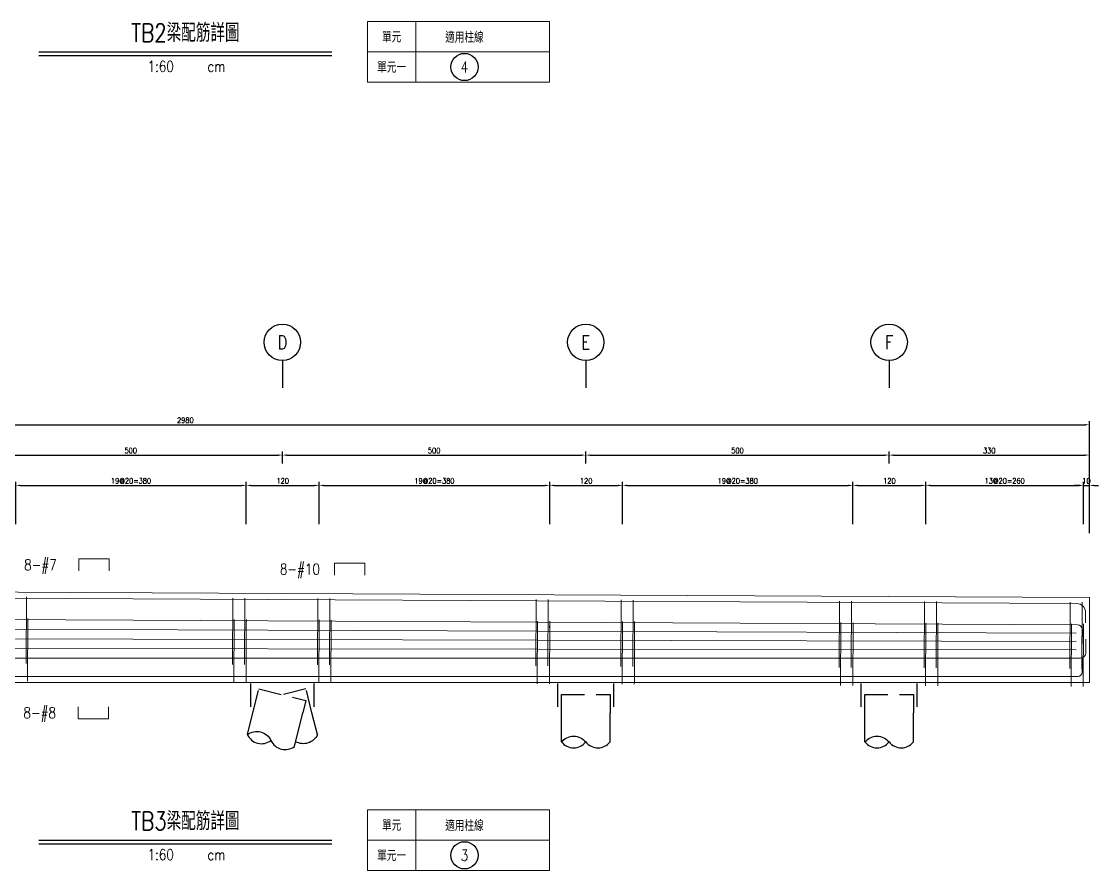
# Model space of a CAD drawing. Extents: x -4754 to 4976, y -19960 to 3841.
# Drawn here: x 955 to 2730, y -9410 to -8010 of the extents above; entities that cross this region are included whole.
import ezdxf
from ezdxf.enums import TextEntityAlignment as Align

# ---------------------------------------------------------------- set-up
doc = ezdxf.new("R2010")
doc.units = 0
doc.header["$LTSCALE"] = 3
doc.linetypes.add('DASHED', pattern=[19.05, 12.7, -6.35])
doc.layers.get('0').update_dxf_attribs({"linetype": 'CONTINUOUS'})
doc.layers.add('HB_0', color=7, linetype='CONTINUOUS', transparency=0.5)
for name, color, linetype in [('HB_DIM', 1, 'CONTINUOUS'), ('HB_SYMBOLS', 7, 'CONTINUOUS'), ('HB_TXT_CTEXT', 2, 'CONTINUOUS'), ('鋼筋', 3, 'CONTINUOUS')]:
    doc.layers.add(name, color=color, linetype=linetype)
doc.styles.get("Standard").update_dxf_attribs({"font": 'ROMANS.shx', "width": 0.8, "bigfont": 'chineset.shx'})
doc.dimstyles.new('30', dxfattribs={"dimscale": 3, "dimtxt": 3, "dimasz": 2.5, "dimexe": 2, "dimexo": 2, "dimgap": 1, "dimtad": 1, "dimdsep": 46, "dimtxsty": 'Standard', "dimcen": 0, "dimclrd": 256, "dimclre": 256, "dimclrt": 2, "dimadec": 0, "dimazin": 0, "dimtfac": 1, "dimtix": 1, "dimtmove": 2, "dimatfit": 3, "dimfxl": 1, "dimtolj": 1, "dimtzin": 0, "dimarcsym": 0})

# ---------------------------------------------------------------- blocks, each defined once
blk = doc.blocks.new('title_beam')
at = {"color": 3, "linetype": 'Continuous'}
blk.add_line((-241.2, 0), (241.2, 0), dxfattribs=at)
at = {"color": 1, "linetype": 'Continuous'}
blk.add_line((-241.2, -6), (241.2, -6), dxfattribs=at)
at = {"color": 3, "linetype": 'Continuous', "width": 0.8}
blk.add_attdef('TITLE', text='', height=30, dxfattribs=at).set_placement((0, 33), align=Align.MIDDLE)
at = {"linetype": 'Continuous', "width": 0.8}
blk.add_attdef('SCALE', text='', height=18, dxfattribs=at).set_placement((-40.6, -24), align=Align.MIDDLE)
blk.add_attdef('CM', (36.5, -33), '', height=18, dxfattribs=at)
blk = doc.blocks.new('line_tag')
at = {"layer": 'HB_SYMBOLS', "color": 4, "linetype": 'Continuous'}
blk.add_circle((0, 0), 22.5, dxfattribs=at)
at = {"color": 4, "linetype": 'Continuous', "width": 0.8}
blk.add_attdef('A', text='', height=18, dxfattribs=at).set_placement((0, 0), align=Align.MIDDLE)
blk = doc.blocks.new('pile_racked_Transverse')
at = {"layer": 'HB_0', "color": 252, "linetype": 'DASHED'}
for p, q in [((-52.2, -40), (-52.2, 0)), ((52.2, -40), (52.2, 0))]:
    blk.add_line(p, q, dxfattribs=at)
at = {"layer": 'HB_0', "linetype": 'Continuous'}
for p, q in [((-57.7, -86), (-48.7, -50)), ((19.9, -105.4), (33.7, -50)), ((57.7, -86), (48.7, -50))]:
    blk.add_line(p, q, dxfattribs=at)
at = {"layer": 'HB_0', "color": 252, "linetype": 'DASHED'}
for points in [[(-48.7, -50), (-38.8, -10.3), (38.8, -29.7), (33.7, -50)], [(48.7, -50), (38.8, -10.3), (0, -20)]]:
    blk.add_lwpolyline(points, dxfattribs=at)
at = {"layer": 'HB_0', "linetype": 'Continuous'}
for points in [[(-57.7, -86, -0.48), (-18.9, -95.7, 0.48), (19.9, -105.4, 0.48)], [(-57.7, -86, 0.48), (-18.9, -95.7, 0.48)], [(57.7, -86, -0.439137), (21.8, -97.6, -0.439137)]]:
    blk.add_lwpolyline(points, format="xyb", dxfattribs=at)
blk = doc.blocks.new('pile_vertical')
at = {"color": 252, "linetype": 'DASHED'}
for p, q in [((-46, -40), (-46, 0)), ((46, -40), (46, 0))]:
    blk.add_line(p, q, dxfattribs=at)
at = {"linetype": 'Continuous'}
for p, q in [((-40, -98.1), (-40, -50)), ((40, -98.1), (40, -50))]:
    blk.add_line(p, q, dxfattribs=at)
at = {"color": 252, "linetype": 'DASHED'}
blk.add_lwpolyline([(-40, -50), (-40, -20), (40, -20), (40, -50)], dxfattribs=at)
at = {"linetype": 'Continuous'}
for points in [[(-40, -98.1, -0.48), (0, -98.1, 0.48), (40, -98.1, 0.48)], [(-40, -98.1, 0.48), (0, -98.1, 0.48)]]:
    blk.add_lwpolyline(points, format="xyb", dxfattribs=at)
blk = doc.blocks.new('line_guide')
at = {"color": 4, "linetype": 'Continuous'}
blk.add_line((0, 0), (0, -45), dxfattribs=at)
blk.add_circle((0, 30), 30, dxfattribs=at)
at = {"color": 4, "linetype": 'Continuous', "width": 0.8}
blk.add_attdef('A', text='', height=22.5, dxfattribs=at).set_placement((0, 30), align=Align.MIDDLE)
blk = doc.blocks.new('*D248')
at = {"layer": 'HB_DIM', "linetype": 'Continuous', "lineweight": -2}
for p, q in [((945.1, -8838.8), (945.1, -8768.8)), ((952.6, -8774.8), (1317.6, -8774.8)), ((1325.1, -8838.8), (1325.1, -8768.8))]:
    blk.add_line(p, q, dxfattribs=at)
at = {"layer": 'HB_DIM'}
for points in [[(952.6, -8773.6), (952.6, -8776.1), (945.1, -8774.8)], [(1317.6, -8776.1), (1317.6, -8773.6), (1325.1, -8774.8)]]:
    blk.add_solid(points, dxfattribs=at)
at = {"layer": 'HB_DIM', "color": 2, "linetype": 'Continuous', "insert": (1135.1, -8767.3), "char_height": 9, "attachment_point": 5, "rotation": 0}
blk.add_mtext('\\A1;19@20=380', dxfattribs=at)
blk = doc.blocks.new('*D249')
at = {"layer": 'HB_DIM', "linetype": 'Continuous', "lineweight": -2}
for p, q in [((1325.1, -8838.8), (1325.1, -8768.8)), ((1332.6, -8774.8), (1437.6, -8774.8)), ((1445.1, -8838.8), (1445.1, -8768.8))]:
    blk.add_line(p, q, dxfattribs=at)
at = {"layer": 'HB_DIM'}
for points in [[(1332.6, -8773.6), (1332.6, -8776.1), (1325.1, -8774.8)], [(1437.6, -8776.1), (1437.6, -8773.6), (1445.1, -8774.8)]]:
    blk.add_solid(points, dxfattribs=at)
at = {"layer": 'HB_DIM', "color": 2, "linetype": 'Continuous', "insert": (1385.1, -8767.3), "char_height": 9, "attachment_point": 5, "rotation": 0}
blk.add_mtext('\\A1;120', dxfattribs=at)
blk = doc.blocks.new('*D250')
at = {"layer": 'HB_DIM', "linetype": 'Continuous', "lineweight": -2}
for p, q in [((1445.1, -8838.8), (1445.1, -8768.8)), ((1452.6, -8774.8), (1817.6, -8774.8)), ((1825.1, -8838.8), (1825.1, -8768.8))]:
    blk.add_line(p, q, dxfattribs=at)
at = {"layer": 'HB_DIM'}
for points in [[(1452.6, -8773.6), (1452.6, -8776.1), (1445.1, -8774.8)], [(1817.6, -8776.1), (1817.6, -8773.6), (1825.1, -8774.8)]]:
    blk.add_solid(points, dxfattribs=at)
at = {"layer": 'HB_DIM', "color": 2, "linetype": 'Continuous', "insert": (1635.1, -8767.3), "char_height": 9, "attachment_point": 5, "rotation": 0}
blk.add_mtext('\\A1;19@20=380', dxfattribs=at)
blk = doc.blocks.new('*D251')
at = {"layer": 'HB_DIM', "linetype": 'Continuous', "lineweight": -2}
for p, q in [((1825.1, -8838.8), (1825.1, -8768.8)), ((1832.6, -8774.8), (1937.6, -8774.8)), ((1945.1, -8838.8), (1945.1, -8768.8))]:
    blk.add_line(p, q, dxfattribs=at)
at = {"layer": 'HB_DIM'}
for points in [[(1832.6, -8773.6), (1832.6, -8776.1), (1825.1, -8774.8)], [(1937.6, -8776.1), (1937.6, -8773.6), (1945.1, -8774.8)]]:
    blk.add_solid(points, dxfattribs=at)
at = {"layer": 'HB_DIM', "color": 2, "linetype": 'Continuous', "insert": (1885.1, -8767.3), "char_height": 9, "attachment_point": 5, "rotation": 0}
blk.add_mtext('\\A1;120', dxfattribs=at)
blk = doc.blocks.new('*D252')
at = {"layer": 'HB_DIM', "linetype": 'Continuous', "lineweight": -2}
for p, q in [((1945.1, -8838.8), (1945.1, -8768.8)), ((1952.6, -8774.8), (2317.5, -8774.8)), ((2325, -8838.8), (2325, -8768.8))]:
    blk.add_line(p, q, dxfattribs=at)
at = {"layer": 'HB_DIM'}
for points in [[(1952.6, -8773.6), (1952.6, -8776.1), (1945.1, -8774.8)], [(2317.5, -8776.1), (2317.5, -8773.6), (2325, -8774.8)]]:
    blk.add_solid(points, dxfattribs=at)
at = {"layer": 'HB_DIM', "color": 2, "linetype": 'Continuous', "insert": (2135.1, -8767.3), "char_height": 9, "attachment_point": 5, "rotation": 0}
blk.add_mtext('\\A1;19@20=380', dxfattribs=at)
blk = doc.blocks.new('*D253')
at = {"layer": 'HB_DIM', "linetype": 'Continuous', "lineweight": -2}
for p, q in [((2325, -8838.8), (2325, -8768.8)), ((2332.5, -8774.8), (2437.5, -8774.8)), ((2445, -8838.8), (2445, -8768.8))]:
    blk.add_line(p, q, dxfattribs=at)
at = {"layer": 'HB_DIM'}
for points in [[(2332.5, -8773.6), (2332.5, -8776.1), (2325, -8774.8)], [(2437.5, -8776.1), (2437.5, -8773.6), (2445, -8774.8)]]:
    blk.add_solid(points, dxfattribs=at)
at = {"layer": 'HB_DIM', "color": 2, "linetype": 'Continuous', "insert": (2385, -8767.3), "char_height": 9, "attachment_point": 5, "rotation": 0}
blk.add_mtext('\\A1;120', dxfattribs=at)
blk = doc.blocks.new('*D254')
at = {"layer": 'HB_DIM', "linetype": 'Continuous', "lineweight": -2}
for p, q in [((2445, -8838.8), (2445, -8768.8)), ((2452.5, -8774.8), (2697.5, -8774.8)), ((2705, -8838.8), (2705, -8768.8))]:
    blk.add_line(p, q, dxfattribs=at)
at = {"layer": 'HB_DIM'}
for points in [[(2452.5, -8773.6), (2452.5, -8776.1), (2445, -8774.8)], [(2697.5, -8776.1), (2697.5, -8773.6), (2705, -8774.8)]]:
    blk.add_solid(points, dxfattribs=at)
at = {"layer": 'HB_DIM', "color": 2, "linetype": 'Continuous', "insert": (2575, -8767.3), "char_height": 9, "attachment_point": 5, "rotation": 0}
blk.add_mtext('\\A1;13@20=260', dxfattribs=at)
blk = doc.blocks.new('*D255')
at = {"layer": 'HB_DIM', "linetype": 'Continuous', "lineweight": -2}
for p, q in [((2697.5, -8774.8), (2690, -8774.8)), ((2705, -8838.8), (2705, -8768.8)), ((2705, -8774.8), (2714.6, -8774.8)), ((2714.6, -8838.8), (2714.6, -8768.8)), ((2722.1, -8774.8), (2729.6, -8774.8))]:
    blk.add_line(p, q, dxfattribs=at)
at = {"layer": 'HB_DIM'}
for points in [[(2697.5, -8776.1), (2697.5, -8773.6), (2705, -8774.8)], [(2722.1, -8773.6), (2722.1, -8776.1), (2714.6, -8774.8)]]:
    blk.add_solid(points, dxfattribs=at)
at = {"layer": 'HB_DIM', "color": 2, "linetype": 'Continuous', "insert": (2709.8, -8767.3), "char_height": 9, "attachment_point": 5, "rotation": 0}
blk.add_mtext('\\A1;10', dxfattribs=at)
blk = doc.blocks.new('*D256')
at = {"layer": 'HB_DIM', "linetype": 'Continuous', "lineweight": -2}
for p, q in [((-265.4, -8838.8), (-265.4, -8668.8)), ((-257.9, -8674.8), (2707.1, -8674.8)), ((2714.6, -8853.8), (2714.6, -8668.8))]:
    blk.add_line(p, q, dxfattribs=at)
at = {"layer": 'HB_DIM'}
for points in [[(-257.9, -8673.6), (-257.9, -8676.1), (-265.4, -8674.8)], [(2707.1, -8676.1), (2707.1, -8673.6), (2714.6, -8674.8)]]:
    blk.add_solid(points, dxfattribs=at)
at = {"layer": 'HB_DIM', "color": 2, "linetype": 'Continuous', "insert": (1224.6, -8667.3), "char_height": 9, "attachment_point": 5, "rotation": 0}
blk.add_mtext('\\A1;2980', dxfattribs=at)
blk = doc.blocks.new('*D260')
at = {"layer": 'HB_DIM', "linetype": 'Continuous', "lineweight": -2}
for p, q in [((884.6, -8738.8), (884.6, -8718.8)), ((892.1, -8724.8), (1377.1, -8724.8)), ((1384.6, -8738.8), (1384.6, -8718.8))]:
    blk.add_line(p, q, dxfattribs=at)
at = {"layer": 'HB_DIM'}
for points in [[(892.1, -8723.6), (892.1, -8726.1), (884.6, -8724.8)], [(1377.1, -8726.1), (1377.1, -8723.6), (1384.6, -8724.8)]]:
    blk.add_solid(points, dxfattribs=at)
at = {"layer": 'HB_DIM', "color": 2, "linetype": 'Continuous', "insert": (1134.6, -8717.3), "char_height": 9, "attachment_point": 5, "rotation": 0}
blk.add_mtext('\\A1;500', dxfattribs=at)
blk = doc.blocks.new('*D261')
at = {"layer": 'HB_DIM', "linetype": 'Continuous', "lineweight": -2}
for p, q in [((1384.6, -8738.8), (1384.6, -8718.8)), ((1392.1, -8724.8), (1877.1, -8724.8)), ((1884.6, -8738.8), (1884.6, -8718.8))]:
    blk.add_line(p, q, dxfattribs=at)
at = {"layer": 'HB_DIM'}
for points in [[(1392.1, -8723.6), (1392.1, -8726.1), (1384.6, -8724.8)], [(1877.1, -8726.1), (1877.1, -8723.6), (1884.6, -8724.8)]]:
    blk.add_solid(points, dxfattribs=at)
at = {"layer": 'HB_DIM', "color": 2, "linetype": 'Continuous', "insert": (1634.6, -8717.3), "char_height": 9, "attachment_point": 5, "rotation": 0}
blk.add_mtext('\\A1;500', dxfattribs=at)
blk = doc.blocks.new('*D262')
at = {"layer": 'HB_DIM', "linetype": 'Continuous', "lineweight": -2}
for p, q in [((1884.6, -8738.8), (1884.6, -8718.8)), ((1892.1, -8724.8), (2377.1, -8724.8)), ((2384.6, -8738.8), (2384.6, -8718.8))]:
    blk.add_line(p, q, dxfattribs=at)
at = {"layer": 'HB_DIM'}
for points in [[(1892.1, -8723.6), (1892.1, -8726.1), (1884.6, -8724.8)], [(2377.1, -8726.1), (2377.1, -8723.6), (2384.6, -8724.8)]]:
    blk.add_solid(points, dxfattribs=at)
at = {"layer": 'HB_DIM', "color": 2, "linetype": 'Continuous', "insert": (2134.6, -8717.3), "char_height": 9, "attachment_point": 5, "rotation": 0}
blk.add_mtext('\\A1;500', dxfattribs=at)
blk = doc.blocks.new('*D263')
at = {"layer": 'HB_DIM', "linetype": 'Continuous', "lineweight": -2}
for p, q in [((2384.6, -8738.8), (2384.6, -8718.8)), ((2392.1, -8724.8), (2707.1, -8724.8)), ((2714.6, -8838.8), (2714.6, -8718.8))]:
    blk.add_line(p, q, dxfattribs=at)
at = {"layer": 'HB_DIM'}
for points in [[(2392.1, -8723.6), (2392.1, -8726.1), (2384.6, -8724.8)], [(2707.1, -8726.1), (2707.1, -8723.6), (2714.6, -8724.8)]]:
    blk.add_solid(points, dxfattribs=at)
at = {"layer": 'HB_DIM', "color": 2, "linetype": 'Continuous', "insert": (2549.6, -8717.3), "char_height": 9, "attachment_point": 5, "rotation": 0}
blk.add_mtext('\\A1;330', dxfattribs=at)

msp = doc.modelspace()

# ---------------------------------------------------------------- linework, layer by layer
at = {"layer": 'HB_0', "lineweight": 5}
msp.add_lwpolyline([(-225.427, -9099.802), (-225.427, -9019.802), (-265.427, -9019.802), (-265.427, -8944.802), (2714.573, -8959.802), (2714.573, -9099.802), (-225.427, -9099.802)], dxfattribs=at)
at = {"layer": 'HB_DIM', "color": 1, "linetype": 'Continuous'}
msp.add_lwpolyline([(1352.521, -8962.946, 0, 1.25, 0), (1352.521, -8947.946, 0, 0, 0), (1352.521, -8912.946, 0, 0, 0), (1370.521, -8912.946, 0, 0, 0)], format="xyseb", dxfattribs=at)
at = {"layer": 'HB_TXT_CTEXT', "color": 4, "lineweight": 5, "true_color": 0x00ffff}
for p, q in [((1604.573, -8009.802), (1604.573, -8109.802)), ((1524.573, -8059.802), (1824.573, -8059.802)), ((1604.573, -9309.802), (1604.573, -9409.802)), ((1524.573, -9359.802), (1824.573, -9359.802))]:
    msp.add_line(p, q, dxfattribs=at)
for points in [[(1524.573, -8009.802), (1524.573, -8109.802), (1824.573, -8109.802), (1824.573, -8009.802), (1524.573, -8009.802)], [(1524.573, -9309.802), (1524.573, -9409.802), (1824.573, -9409.802), (1824.573, -9309.802), (1524.573, -9309.802)]]:
    msp.add_lwpolyline(points, dxfattribs=at)
at = {"layer": 'HB_TXT_CTEXT', "lineweight": 5}
for points in [[(1049.051, -8915.823, -50), (1049.051, -8895.823, -50), (1099.051, -8895.823, -50), (1099.051, -8915.823, -50)], [(1470.521, -8922.946, -38), (1470.521, -8902.946, -38), (1520.521, -8902.946, -38), (1520.521, -8922.946, -38)], [(1047.798, -9139.808, -50), (1047.798, -9159.808, -50), (1097.798, -9159.808, -50), (1097.798, -9139.808, -50)]]:
    msp.add_polyline3d(points, dxfattribs=at)
at = {"layer": '鋼筋', "lineweight": 5}
for p, q in [((11.01, -8956.193, -38), (2694.033, -8969.698, -38)), ((11.01, -8956.193, -27.143), (2694.033, -8969.698, -27.143)), ((11.01, -8956.193, -16.286), (2694.033, -8969.698, -16.286)), ((11.01, -8956.193, -5.429), (2694.033, -8969.698, -5.429)), ((11.01, -8956.193, 5.429), (2694.033, -8969.698, 5.429)), ((11.01, -8956.193, 16.286), (2694.033, -8969.698, 16.286)), ((11.01, -8956.193, 27.143), (2694.033, -8969.698, 27.143)), ((11.01, -8956.193, 38), (2694.033, -8969.698, 38)), ((962.743, -8961.942, 40.245), (962.224, -9065.081, 40.245)), ((962.224, -9065.081, -40.245), (962.743, -8961.942, -40.245)), ((962.705, -8969.562, 33.895), (962.743, -8961.942, 33.895)), ((962.743, -8961.942, -33.895), (962.705, -8969.562, -33.895)), ((1302.739, -8963.653, 40.245), (1302.219, -9066.793, 40.245)), ((1302.219, -9066.793, -40.245), (1302.739, -8963.653, -40.245)), ((1302.7, -8971.273, 33.895), (1302.739, -8963.653, 33.895)), ((1302.739, -8963.653, -33.895), (1302.7, -8971.273, -33.895)), ((1322.738, -8963.754, 40.245), (1322.219, -9066.893, 40.245)), ((1322.219, -9066.893, -40.245), (1322.738, -8963.754, -40.245)), ((1322.7, -8971.374, 33.895), (1322.738, -8963.754, 33.895)), ((1322.738, -8963.754, -33.895), (1322.7, -8971.374, -33.895)), ((1442.737, -8964.358, 40.245), (1442.218, -9067.497, 40.245)), ((1442.218, -9067.497, -40.245), (1442.737, -8964.358, -40.245)), ((1442.698, -8971.978, 33.895), (1442.737, -8964.358, 33.895)), ((1442.737, -8964.358, -33.895), (1442.698, -8971.978, -33.895)), ((1462.737, -8964.459, 40.245), (1462.217, -9067.598, 40.245)), ((1462.217, -9067.598, -40.245), (1462.737, -8964.459, -40.245)), ((1462.698, -8972.079, 33.895), (1462.737, -8964.459, 33.895)), ((1462.737, -8964.459, -33.895), (1462.698, -8972.079, -33.895)), ((1802.732, -8966.17, 40.245), (1802.213, -9069.309, 40.245)), ((1802.213, -9069.309, -40.245), (1802.732, -8966.17, -40.245)), ((1802.694, -8973.79, 33.895), (1802.732, -8966.17, 33.895)), ((1802.732, -8966.17, -33.895), (1802.694, -8973.79, -33.895)), ((1822.732, -8966.271, 40.245), (1822.213, -9069.41, 40.245)), ((1822.213, -9069.41, -40.245), (1822.732, -8966.271, -40.245)), ((1822.694, -8973.891, 33.895), (1822.732, -8966.271, 33.895)), ((1822.732, -8966.271, -33.895), (1822.694, -8973.891, -33.895)), ((1942.73, -8966.875, 40.245), (1942.211, -9070.014, 40.245)), ((1942.211, -9070.014, -40.245), (1942.73, -8966.875, -40.245)), ((1942.692, -8974.495, 33.895), (1942.73, -8966.875, 33.895)), ((1942.73, -8966.875, -33.895), (1942.692, -8974.495, -33.895)), ((1962.73, -8966.975, 40.245), (1962.211, -9070.115, 40.245)), ((1962.211, -9070.115, -40.245), (1962.73, -8966.975, -40.245)), ((1962.692, -8974.595, 33.895), (1962.73, -8966.975, 33.895)), ((1962.73, -8966.975, -33.895), (1962.692, -8974.595, -33.895)), ((2302.726, -8968.687, 40.245), (2302.207, -9071.826, 40.245)), ((2302.207, -9071.826, -40.245), (2302.726, -8968.687, -40.245)), ((2302.688, -8976.307, 33.895), (2302.726, -8968.687, 33.895)), ((2302.726, -8968.687, -33.895), (2302.688, -8976.307, -33.895)), ((2322.726, -8968.787, 40.245), (2322.206, -9071.927, 40.245)), ((2322.206, -9071.927, -40.245), (2322.726, -8968.787, -40.245)), ((2322.687, -8976.407, 33.895), (2322.726, -8968.787, 33.895)), ((2322.726, -8968.787, -33.895), (2322.687, -8976.407, -33.895)), ((2442.724, -8969.391, 40.245), (2442.205, -9072.531, 40.245)), ((2442.205, -9072.531, -40.245), (2442.724, -8969.391, -40.245)), ((2442.686, -8977.011, 33.895), (2442.724, -8969.391, 33.895)), ((2442.724, -8969.391, -33.895), (2442.686, -8977.011, -33.895)), ((2462.724, -8969.492, 40.245), (2462.205, -9072.631, 40.245)), ((2462.205, -9072.631, -40.245), (2462.724, -8969.492, -40.245)), ((2462.686, -8977.112, 33.895), (2462.724, -8969.492, 33.895)), ((2462.724, -8969.492, -33.895), (2462.686, -8977.112, -33.895)), ((2682.721, -8970.599, 40.245), (2682.202, -9073.739, 40.245)), ((2682.202, -9073.739, -40.245), (2682.721, -8970.599, -40.245)), ((2682.683, -8978.219, 33.895), (2682.721, -8970.599, 33.895)), ((2682.721, -8970.599, -33.895), (2682.683, -8978.219, -33.895)), ((2702.721, -8970.7, 40.245), (2702.202, -9073.839, 40.245)), ((2702.202, -9073.839, -40.245), (2702.721, -8970.7, -40.245)), ((2702.682, -8978.32, 33.895), (2702.721, -8970.7, 33.895)), ((2702.721, -8970.7, -33.895), (2702.682, -8978.32, -33.895)), ((-245.103, -8989.902, -50), (2695.282, -9004.703, -50)), ((-245.103, -8989.902, -35.714), (2695.282, -9004.703, -35.714)), ((-245.103, -8989.902, -21.429), (2695.282, -9004.703, -21.429)), ((-245.103, -8989.902, -7.143), (2695.282, -9004.703, -7.143)), ((-245.103, -8989.902, 7.143), (2695.282, -9004.703, 7.143)), ((-245.103, -8989.902, 21.429), (2695.282, -9004.703, 21.429)), ((-245.103, -8989.902, 35.714), (2695.282, -9004.703, 35.714)), ((-245.103, -8989.902, 50), (2695.282, -9004.703, 50)), ((965.104, -8997.486, 51.745), (964.615, -9094.623, 51.745)), ((964.615, -9094.623, -51.745), (965.104, -8997.486, -51.745)), ((965.066, -9005.106, 45.395), (965.104, -8997.486, 45.395)), ((965.104, -8997.486, -45.395), (965.066, -9005.106, -45.395)), ((2708.45, -8984.261, -38), (2708.364, -9001.381, -38)), ((2708.45, -8984.261, -27.143), (2708.364, -9001.381, -27.143)), ((2708.45, -8984.261, -16.286), (2708.364, -9001.381, -16.286)), ((2708.45, -8984.261, -5.429), (2708.364, -9001.381, -5.429)), ((2708.45, -8984.261, 5.429), (2708.364, -9001.381, 5.429)), ((2708.45, -8984.261, 16.286), (2708.364, -9001.381, 16.286)), ((2708.45, -8984.261, 27.143), (2708.364, -9001.381, 27.143)), ((2708.45, -8984.261, 38), (2708.364, -9001.381, 38)), ((-242.961, -9007.406, -50), (2692.983, -9018.449, -50)), ((-242.961, -9007.406, 50), (2692.983, -9018.449, 50)), ((1305.1, -8999.197, 51.745), (1304.611, -9096.335, 51.745)), ((1304.611, -9096.335, -51.745), (1305.1, -8999.197, -51.745)), ((1305.061, -9006.817, 45.395), (1305.1, -8999.197, 45.395)), ((1305.1, -8999.197, -45.395), (1305.061, -9006.817, -45.395)), ((1325.099, -8999.298, 51.745), (1324.61, -9096.435, 51.745)), ((1324.61, -9096.435, -51.745), (1325.099, -8999.298, -51.745)), ((1325.061, -9006.918, 45.395), (1325.099, -8999.298, 45.395)), ((1325.099, -8999.298, -45.395), (1325.061, -9006.918, -45.395)), ((1445.098, -8999.902, 51.745), (1444.609, -9097.039, 51.745)), ((1444.609, -9097.039, -51.745), (1445.098, -8999.902, -51.745)), ((1445.06, -9007.522, 45.395), (1445.098, -8999.902, 45.395)), ((1445.098, -8999.902, -45.395), (1445.06, -9007.522, -45.395)), ((1465.098, -9000.003, 51.745), (1464.609, -9097.14, 51.745)), ((1464.609, -9097.14, -51.745), (1465.098, -9000.003, -51.745)), ((1465.059, -9007.623, 45.395), (1465.098, -9000.003, 45.395)), ((1465.098, -9000.003, -45.395), (1465.059, -9007.623, -45.395)), ((1805.093, -9001.714, 51.745), (1804.604, -9098.852, 51.745)), ((1804.604, -9098.852, -51.745), (1805.093, -9001.714, -51.745)), ((1805.055, -9009.334, 45.395), (1805.093, -9001.714, 45.395)), ((1805.093, -9001.714, -45.395), (1805.055, -9009.334, -45.395)), ((1825.093, -9001.815, 51.745), (1824.604, -9098.952, 51.745)), ((1824.604, -9098.952, -51.745), (1825.093, -9001.815, -51.745)), ((1825.055, -9009.435, 45.395), (1825.093, -9001.815, 45.395)), ((1825.093, -9001.815, -45.395), (1825.055, -9009.435, -45.395)), ((1945.092, -9002.419, 51.745), (1944.603, -9099.556, 51.745)), ((1944.603, -9099.556, -51.745), (1945.092, -9002.419, -51.745)), ((1945.053, -9010.039, 45.395), (1945.092, -9002.419, 45.395)), ((1945.092, -9002.419, -45.395), (1945.053, -9010.039, -45.395)), ((1965.091, -9002.519, 51.745), (1964.602, -9099.657, 51.745)), ((1964.602, -9099.657, -51.745), (1965.091, -9002.519, -51.745)), ((1965.053, -9010.139, 45.395), (1965.091, -9002.519, 45.395)), ((1965.091, -9002.519, -45.395), (1965.053, -9010.139, -45.395)), ((2305.087, -9004.231, 51.745), (2304.598, -9101.368, 51.745)), ((2304.598, -9101.368, -51.745), (2305.087, -9004.231, -51.745)), ((2305.049, -9011.851, 45.395), (2305.087, -9004.231, 45.395)), ((2305.087, -9004.231, -45.395), (2305.049, -9011.851, -45.395)), ((2325.087, -9004.331, 51.745), (2324.598, -9101.469, 51.745)), ((2324.598, -9101.469, -51.745), (2325.087, -9004.331, -51.745)), ((2325.048, -9011.951, 45.395), (2325.087, -9004.331, 45.395)), ((2325.087, -9004.331, -45.395), (2325.048, -9011.951, -45.395)), ((2445.085, -9004.935, 51.745), (2444.596, -9102.073, 51.745)), ((2444.596, -9102.073, -51.745), (2445.085, -9004.935, -51.745)), ((2445.047, -9012.555, 45.395), (2445.085, -9004.935, 45.395)), ((2445.085, -9004.935, -45.395), (2445.047, -9012.555, -45.395)), ((2465.085, -9005.036, 51.745), (2464.596, -9102.174, 51.745)), ((2464.596, -9102.174, -51.745), (2465.085, -9005.036, -51.745)), ((2465.047, -9012.656, 45.395), (2465.085, -9005.036, 45.395)), ((2465.085, -9005.036, -45.395), (2465.047, -9012.656, -45.395)), ((2685.082, -9006.144, 51.745), (2684.593, -9103.281, 51.745)), ((2684.593, -9103.281, -51.745), (2685.082, -9006.144, -51.745)), ((2685.044, -9013.763, 45.395), (2685.082, -9006.144, 45.395)), ((2685.082, -9006.144, -45.395), (2685.044, -9013.763, -45.395)), ((2703.013, -9012.512, -50), (2702.895, -9035.852, -50)), ((2703.013, -9012.512, -35.714), (2702.895, -9035.852, -35.714)), ((2703.013, -9012.512, -21.429), (2702.895, -9035.852, -21.429)), ((2703.013, -9012.512, -7.143), (2702.895, -9035.852, -7.143)), ((2703.013, -9012.512, 7.143), (2702.895, -9035.852, 7.143)), ((2703.013, -9012.512, 21.429), (2702.895, -9035.852, 21.429)), ((2703.013, -9012.512, 35.714), (2702.895, -9035.852, 35.714)), ((2703.013, -9012.512, 50), (2702.895, -9035.852, 50)), ((2705.082, -9006.244, 51.745), (2704.593, -9103.382, 51.745)), ((2704.593, -9103.382, -51.745), (2705.082, -9006.244, -51.745)), ((2705.044, -9013.864, 45.395), (2705.082, -9006.244, 45.395)), ((2705.082, -9006.244, -45.395), (2705.044, -9013.864, -45.395)), ((-243.049, -9024.898, -50), (2692.906, -9032.206, -50)), ((-243.049, -9024.898, 50), (2692.906, -9032.206, 50)), ((2708.819, -9050.927, -50), (2708.932, -9028.502, -50)), ((2708.819, -9050.927, -35.714), (2708.932, -9028.502, -35.714)), ((2708.819, -9050.927, -21.429), (2708.932, -9028.502, -21.429)), ((2708.819, -9050.927, -7.143), (2708.932, -9028.502, -7.143)), ((2708.819, -9050.927, 7.143), (2708.932, -9028.502, 7.143)), ((2708.819, -9050.927, 21.429), (2708.932, -9028.502, 21.429)), ((2708.819, -9050.927, 35.714), (2708.932, -9028.502, 35.714)), ((2708.819, -9050.927, 50), (2708.932, -9028.502, 50)), ((-243.137, -9042.39, -50), (2692.825, -9045.964, -50)), ((-243.137, -9042.39, 50), (2692.825, -9045.964, 50)), ((-250.29, -9059.832, -50), (2699.93, -9059.772, -50)), ((-250.29, -9059.832, -35.714), (2699.93, -9059.772, -35.714)), ((-250.29, -9059.832, -21.429), (2699.93, -9059.772, -21.429)), ((-250.29, -9059.832, -7.143), (2699.93, -9059.772, -7.143)), ((-250.29, -9059.832, 7.143), (2699.93, -9059.772, 7.143)), ((-250.29, -9059.832, 21.429), (2699.93, -9059.772, 21.429)), ((-250.29, -9059.832, 35.714), (2699.93, -9059.772, 35.714)), ((-250.29, -9059.832, 50), (2699.93, -9059.772, 50)), ((962.208, -9068.256, 37.07), (962.208, -9068.256, -37.07)), ((1302.203, -9069.968, 37.07), (1302.203, -9069.968, -37.07)), ((1322.203, -9070.068, 37.07), (1322.203, -9070.068, -37.07)), ((2702.657, -9083.09, -50), (2702.78, -9058.787, -50)), ((2702.657, -9083.09, -35.714), (2702.78, -9058.787, -35.714)), ((2702.657, -9083.09, -21.429), (2702.78, -9058.787, -21.429)), ((2702.657, -9083.09, -7.143), (2702.78, -9058.787, -7.143)), ((2702.657, -9083.09, 7.143), (2702.78, -9058.787, 7.143)), ((2702.657, -9083.09, 21.429), (2702.78, -9058.787, 21.429)), ((2702.657, -9083.09, 35.714), (2702.78, -9058.787, 35.714)), ((2702.657, -9083.09, 50), (2702.78, -9058.787, 50)), ((1442.202, -9070.672, 37.07), (1442.202, -9070.672, -37.07)), ((1462.201, -9070.773, 37.07), (1462.201, -9070.773, -37.07)), ((1802.197, -9072.484, 37.07), (1802.197, -9072.484, -37.07)), ((1822.197, -9072.585, 37.07), (1822.197, -9072.585, -37.07)), ((1942.195, -9073.189, 37.07), (1942.195, -9073.189, -37.07)), ((1962.195, -9073.29, 37.07), (1962.195, -9073.29, -37.07)), ((2302.191, -9075.001, 37.07), (2302.191, -9075.001, -37.07)), ((2322.19, -9075.102, 37.07), (2322.19, -9075.102, -37.07)), ((2442.189, -9075.706, 37.07), (2442.189, -9075.706, -37.07)), ((2462.189, -9075.806, 37.07), (2462.189, -9075.806, -37.07)), ((2682.186, -9076.914, 37.07), (2682.186, -9076.914, -37.07)), ((2702.186, -9077.014, 37.07), (2702.186, -9077.014, -37.07)), ((-246.657, -9089.862, -50), (2695.973, -9089.742, -50)), ((-246.657, -9089.862, -35.714), (2695.973, -9089.742, -35.714)), ((-246.657, -9089.862, -21.429), (2695.973, -9089.742, -21.429)), ((-246.657, -9089.862, -7.143), (2695.973, -9089.742, -7.143)), ((-246.657, -9089.862, 7.143), (2695.973, -9089.742, 7.143)), ((-246.657, -9089.862, 21.429), (2695.973, -9089.742, 21.429)), ((-246.657, -9089.862, 35.714), (2695.973, -9089.742, 35.714)), ((-246.657, -9089.862, 50), (2695.973, -9089.742, 50)), ((964.599, -9097.798, 48.57), (964.599, -9097.798, -48.57)), ((1304.595, -9099.51, 48.57), (1304.595, -9099.51, -48.57)), ((1324.594, -9099.61, 48.57), (1324.594, -9099.61, -48.57)), ((1444.593, -9100.214, 48.57), (1444.593, -9100.214, -48.57)), ((1464.593, -9100.315, 48.57), (1464.593, -9100.315, -48.57)), ((1804.588, -9102.027, 48.57), (1804.588, -9102.027, -48.57)), ((1824.588, -9102.127, 48.57), (1824.588, -9102.127, -48.57)), ((1944.587, -9102.731, 48.57), (1944.587, -9102.731, -48.57)), ((1964.586, -9102.832, 48.57), (1964.586, -9102.832, -48.57)), ((2304.582, -9104.543, 48.57), (2304.582, -9104.543, -48.57)), ((2324.582, -9104.644, 48.57), (2324.582, -9104.644, -48.57)), ((2444.58, -9105.248, 48.57), (2444.58, -9105.248, -48.57)), ((2464.58, -9105.349, 48.57), (2464.58, -9105.349, -48.57)), ((2684.577, -9106.456, 48.57), (2684.577, -9106.456, -48.57)), ((2704.577, -9106.557, 48.57), (2704.577, -9106.557, -48.57))]:
    msp.add_line(p, q, dxfattribs=at)
at = {"layer": '鋼筋', "lineweight": 5, "extrusion": (0.999987, -0.005033, 0)}
for centre, start, end in [((-8956.982, 37.07, 1007.841), 270, 90), ((-8956.982, -37.07, 1007.841), 270, 90), ((-8956.982, 37.07, 1347.841), 270, 90), ((-8956.982, -37.07, 1347.841), 270, 90), ((-8956.982, 37.07, 1367.841), 270, 90), ((-8956.982, -37.07, 1367.841), 270, 90), ((-8956.982, 37.07, 1487.841), 270, 90), ((-8956.982, -37.07, 1487.841), 270, 90), ((-8956.982, 37.07, 1507.841), 270, 90), ((-8956.982, -37.07, 1507.841), 270, 90), ((-8956.982, 37.07, 1847.841), 270, 90), ((-8956.982, -37.07, 1847.841), 270, 90), ((-8956.982, 37.07, 1867.841), 270, 90), ((-8956.982, -37.07, 1867.841), 270, 90), ((-8956.982, 37.07, 1987.841), 270, 90), ((-8956.982, -37.07, 1987.841), 270, 90), ((-8956.982, 37.07, 2007.841), 270, 90), ((-8956.982, -37.07, 2007.841), 270, 90), ((-8956.982, 37.07, 2347.841), 270, 90), ((-8956.982, -37.07, 2347.841), 270, 90), ((-8956.982, 37.07, 2367.841), 270, 90), ((-8956.982, -37.07, 2367.841), 270, 90), ((-8956.982, 37.07, 2487.841), 270, 90), ((-8956.982, -37.07, 2487.841), 270, 90), ((-8956.982, 37.07, 2507.841), 270, 90), ((-8956.982, -37.07, 2507.841), 270, 90), ((-8956.982, 37.07, 2727.841), 270, 90), ((-8956.982, -37.07, 2727.841), 270, 90), ((-8956.982, 37.07, 2747.841), 270, 90), ((-8956.982, -37.07, 2747.841), 270, 90), ((-8992.514, 48.57, 1010.381), 270, 90), ((-8992.514, -48.57, 1010.381), 270, 90), ((-8992.514, 48.57, 1350.381), 270, 90), ((-8992.514, -48.57, 1350.381), 270, 90), ((-8992.514, 48.57, 1370.381), 270, 90), ((-8992.514, -48.57, 1370.381), 270, 90), ((-8992.514, 48.57, 1490.381), 270, 90), ((-8992.514, -48.57, 1490.381), 270, 90), ((-8992.514, 48.57, 1510.381), 270, 90), ((-8992.514, -48.57, 1510.381), 270, 90), ((-8992.514, 48.57, 1850.381), 270, 90), ((-8992.514, -48.57, 1850.381), 270, 90), ((-8992.514, 48.57, 1870.381), 270, 90), ((-8992.514, -48.57, 1870.381), 270, 90), ((-8992.514, 48.57, 1990.381), 270, 90), ((-8992.514, -48.57, 1990.381), 270, 90), ((-8992.514, 48.57, 2010.381), 270, 90), ((-8992.514, -48.57, 2010.381), 270, 90), ((-8992.514, 48.57, 2350.381), 270, 90), ((-8992.514, -48.57, 2350.381), 270, 90), ((-8992.514, 48.57, 2370.381), 270, 90), ((-8992.514, -48.57, 2370.381), 270, 90), ((-8992.514, 48.57, 2490.381), 270, 90), ((-8992.514, -48.57, 2490.381), 270, 90), ((-8992.514, 48.57, 2510.381), 270, 90), ((-8992.514, -48.57, 2510.381), 270, 90), ((-8992.514, 48.57, 2730.381), 270, 90), ((-8992.514, -48.57, 2730.381), 270, 90), ((-8992.514, 48.57, 2750.381), 270, 90), ((-8992.514, -48.57, 2750.381), 270, 90), ((-9060.123, 37.07, 1007.841), 90, 180), ((-9060.123, -37.07, 1007.841), 180, 270), ((-9060.123, 37.07, 1347.841), 90, 180), ((-9060.123, -37.07, 1347.841), 180, 270), ((-9060.123, 37.07, 1367.841), 90, 180), ((-9060.123, -37.07, 1367.841), 180, 270), ((-9060.123, 37.07, 1487.841), 90, 180), ((-9060.123, -37.07, 1487.841), 180, 270), ((-9060.123, 37.07, 1507.841), 90, 180), ((-9060.123, -37.07, 1507.841), 180, 270), ((-9060.123, 37.07, 1847.841), 90, 180), ((-9060.123, -37.07, 1847.841), 180, 270), ((-9060.123, 37.07, 1867.841), 90, 180), ((-9060.123, -37.07, 1867.841), 180, 270), ((-9060.123, 37.07, 1987.841), 90, 180), ((-9060.123, -37.07, 1987.841), 180, 270), ((-9060.123, 37.07, 2007.841), 90, 180), ((-9060.123, -37.07, 2007.841), 180, 270), ((-9060.123, 37.07, 2347.841), 90, 180), ((-9060.123, -37.07, 2347.841), 180, 270), ((-9060.123, 37.07, 2367.841), 90, 180), ((-9060.123, -37.07, 2367.841), 180, 270), ((-9060.123, 37.07, 2487.841), 90, 180), ((-9060.123, -37.07, 2487.841), 180, 270), ((-9060.123, 37.07, 2507.841), 90, 180), ((-9060.123, -37.07, 2507.841), 180, 270), ((-9060.123, 37.07, 2727.841), 90, 180), ((-9060.123, -37.07, 2727.841), 180, 270), ((-9060.123, 37.07, 2747.841), 90, 180), ((-9060.123, -37.07, 2747.841), 180, 270), ((-9089.653, 48.57, 1010.381), 90, 180), ((-9089.653, -48.57, 1010.381), 180, 270), ((-9089.653, 48.57, 1350.381), 90, 180), ((-9089.653, -48.57, 1350.381), 180, 270), ((-9089.653, 48.57, 1370.381), 90, 180), ((-9089.653, -48.57, 1370.381), 180, 270), ((-9089.653, 48.57, 1490.381), 90, 180), ((-9089.653, -48.57, 1490.381), 180, 270), ((-9089.653, 48.57, 1510.381), 90, 180), ((-9089.653, -48.57, 1510.381), 180, 270), ((-9089.653, 48.57, 1850.381), 90, 180), ((-9089.653, -48.57, 1850.381), 180, 270), ((-9089.653, 48.57, 1870.381), 90, 180), ((-9089.653, -48.57, 1870.381), 180, 270), ((-9089.653, 48.57, 1990.381), 90, 180), ((-9089.653, -48.57, 1990.381), 180, 270), ((-9089.653, 48.57, 2010.381), 90, 180), ((-9089.653, -48.57, 2010.381), 180, 270), ((-9089.653, 48.57, 2350.381), 90, 180), ((-9089.653, -48.57, 2350.381), 180, 270), ((-9089.653, 48.57, 2370.381), 90, 180), ((-9089.653, -48.57, 2370.381), 180, 270), ((-9089.653, 48.57, 2490.381), 90, 180), ((-9089.653, -48.57, 2490.381), 180, 270), ((-9089.653, 48.57, 2510.381), 90, 180), ((-9089.653, -48.57, 2510.381), 180, 270), ((-9089.653, 48.57, 2730.381), 90, 180), ((-9089.653, -48.57, 2730.381), 180, 270), ((-9089.653, 48.57, 2750.381), 90, 180), ((-9089.653, -48.57, 2750.381), 180, 270)]:
    msp.add_arc(centre, 3.175, start, end, dxfattribs=at)
at = {"layer": '鋼筋', "lineweight": 5, "extrusion": (0, 0, -1)}
for centre, radius, start in [((-2693.96, -8984.188, 38), 14.49, 90.288399), ((-2693.96, -8984.188, 27.143), 14.49, 90.288399), ((-2693.96, -8984.188, 16.286), 14.49, 90.288399), ((-2693.96, -8984.188, 5.429), 14.49, 90.288399), ((-2693.96, -8984.188, -5.429), 14.49, 90.288399), ((-2693.96, -8984.188, -16.286), 14.49, 90.288399), ((-2693.96, -8984.188, -27.143), 14.49, 90.288399), ((-2693.96, -8984.188, -38), 14.49, 90.288399), ((-2695.243, -9012.473, 50), 7.77, 90.288403), ((-2695.243, -9012.473, 35.714), 7.77, 90.288403), ((-2695.243, -9012.473, 21.429), 7.77, 90.288403), ((-2695.243, -9012.473, 7.143), 7.77, 90.288403), ((-2695.243, -9012.473, -7.143), 7.77, 90.288403), ((-2695.243, -9012.473, -21.429), 7.77, 90.288403), ((-2695.243, -9012.473, -35.714), 7.77, 90.288403), ((-2695.243, -9012.473, -50), 7.77, 90.288403)]:
    msp.add_arc(centre, radius, start, 180.288399, dxfattribs=at)
at = {"layer": '鋼筋', "lineweight": 5}
for centre, radius, start in [((2699.929, -9050.882, -50), 8.89, 270.001166), ((2699.929, -9050.882, -35.714), 8.89, 270.001166), ((2699.929, -9050.882, -21.429), 8.89, 270.001166), ((2699.929, -9050.882, -7.143), 8.89, 270.001166), ((2699.929, -9050.882, 7.143), 8.89, 270.001166), ((2699.929, -9050.882, 21.429), 8.89, 270.001166), ((2699.929, -9050.882, 35.714), 8.89, 270.001166), ((2699.929, -9050.882, 50), 8.89, 270.001166), ((2695.972, -9083.057, -50), 6.685, 270.002342), ((2695.972, -9083.057, -35.714), 6.685, 270.002342), ((2695.972, -9083.057, -21.429), 6.685, 270.002342), ((2695.972, -9083.057, -7.143), 6.685, 270.002342), ((2695.972, -9083.057, 7.143), 6.685, 270.002342), ((2695.972, -9083.057, 21.429), 6.685, 270.002342), ((2695.972, -9083.057, 35.714), 6.685, 270.002342), ((2695.972, -9083.057, 50), 6.685, 270.002342)]:
    msp.add_arc(centre, radius, start, 359.711601, dxfattribs=at)

# ---------------------------------------------------------------- block references
at = {"layer": 'HB_0', "linetype": 'Continuous'}
for p, values in [((1384.573, -8568.802), {'A': 'D'}), ((1884.573, -8568.802), {'A': 'E'}), ((2384.573, -8568.802), {'A': 'F'})]:
    msp.add_blockref('line_guide', p, dxfattribs=at).add_auto_attribs(values)
for name, p in [('pile_racked_Transverse', (1384.573, -9099.802)), ('pile_vertical', (1884.573, -9099.802)), ('pile_vertical', (2384.573, -9099.802))]:
    msp.add_blockref(name, p, dxfattribs=at)
at = {"layer": 'HB_TXT_CTEXT', "linetype": 'Continuous'}
for name, p, values in [('title_beam', (1224.573, -8059.802), {'TITLE': 'TB2梁配筋詳圖', 'SCALE': '1:60', 'CM': 'cm'}), ('line_tag', (1684.573, -8084.802), {'A': '4'}), ('title_beam', (1224.573, -9359.802), {'TITLE': 'TB3梁配筋詳圖', 'SCALE': '1:60', 'CM': 'cm'}), ('line_tag', (1684.573, -9384.802), {'A': '3'})]:
    msp.add_blockref(name, p, dxfattribs=at).add_auto_attribs(values)

# ---------------------------------------------------------------- texts
at = {"layer": 'HB_TXT_CTEXT', "linetype": 'Continuous', "width": 0.8}
for s, p in [('單元', (1564.573, -8034.802)), ('適用柱線', (1684.573, -8034.802)), ('單元一', (1564.573, -8084.802)), ('單元', (1564.573, -9334.802)), ('適用柱線', (1684.573, -9334.802)), ('單元一', (1564.573, -9384.802))]:
    msp.add_text(s, height=18, dxfattribs=at).set_placement(p, align=Align.MIDDLE)
for s, p in [(' 8-#7', (949.051, -8905.823, -50)), (' 8-#10', (1370.521, -8912.946, -38)), (' 8-#8', (947.798, -9149.808, -50))]:
    msp.add_text(s, height=18, dxfattribs=at).set_placement(p, align=Align.MIDDLE_LEFT)

# ---------------------------------------------------------------- dimensions: what is measured, and where the dimension line sits
at = {"layer": 'HB_DIM', "linetype": 'Continuous'}
for base, p1, p2, picture, middle in [((2714.573, -8674.802), (-265.427, -8844.802), (2714.573, -8859.802), '*D256', (1224.573, -8667.302)), ((1384.573, -8724.802), (884.573, -8744.802, -2059), (1384.573, -8744.802, -1559), '*D260', (1134.573, -8717.302)), ((1884.573, -8724.802), (1384.573, -8744.802, -1559), (1884.573, -8744.802, -1059), '*D261', (1634.573, -8717.302)), ((2384.573, -8724.802), (1884.573, -8744.802, -1059), (2384.573, -8744.802, -559), '*D262', (2134.573, -8717.302)), ((2714.573, -8724.802), (2384.573, -8744.802, -559), (2714.573, -8844.802), '*D263', (2549.573, -8717.302)), ((1445.06, -8774.802), (1325.061, -8844.802, 45.395), (1445.06, -8844.802, 45.395), '*D249', (1385.06, -8767.302)), ((1945.053, -8774.802), (1825.055, -8844.802, 45.395), (1945.053, -8844.802, 45.395), '*D251', (1885.054, -8767.302)), ((2445.047, -8774.802), (2325.048, -8844.802, 45.395), (2445.047, -8844.802, 45.395), '*D253', (2385.048, -8767.302)), ((2714.573, -8774.802), (2705.044, -8844.802, 45.395), (2714.573, -8844.802), '*D255', (2709.808, -8767.302))]:
    dim = msp.add_linear_dim(base=base, p1=p1, p2=p2, angle=0, dimstyle='30', override={"dimdec": 0, "dimpost": '<>'}, dxfattribs=at)
    dim.commit()
    dim.dimension.update_dxf_attribs({"geometry": picture, "text_midpoint": middle})
for base, p1, p2, text, picture, middle in [((1325.061, -8774.802), (945.066, -8844.802, 45.395), (1325.061, -8844.802, 45.395), '19@20=<>', '*D248', (1135.063, -8767.302)), ((1825.055, -8774.802), (1445.06, -8844.802, 45.395), (1825.055, -8844.802, 45.395), '19@20=<>', '*D250', (1635.057, -8767.302)), ((2325.048, -8774.802), (1945.053, -8844.802, 45.395), (2325.048, -8844.802, 45.395), '19@20=<>', '*D252', (2135.051, -8767.302)), ((2705.044, -8774.802), (2445.047, -8844.802, 45.395), (2705.044, -8844.802, 45.395), '13@20=<>', '*D254', (2575.045, -8767.302))]:
    dim = msp.add_linear_dim(base=base, p1=p1, p2=p2, angle=0, text=text, dimstyle='30', override={"dimdec": 0, "dimpost": '<>'}, dxfattribs=at)
    dim.commit()
    dim.dimension.update_dxf_attribs({"geometry": picture, "text_midpoint": middle})

doc.saveas('drawing.dxf')
